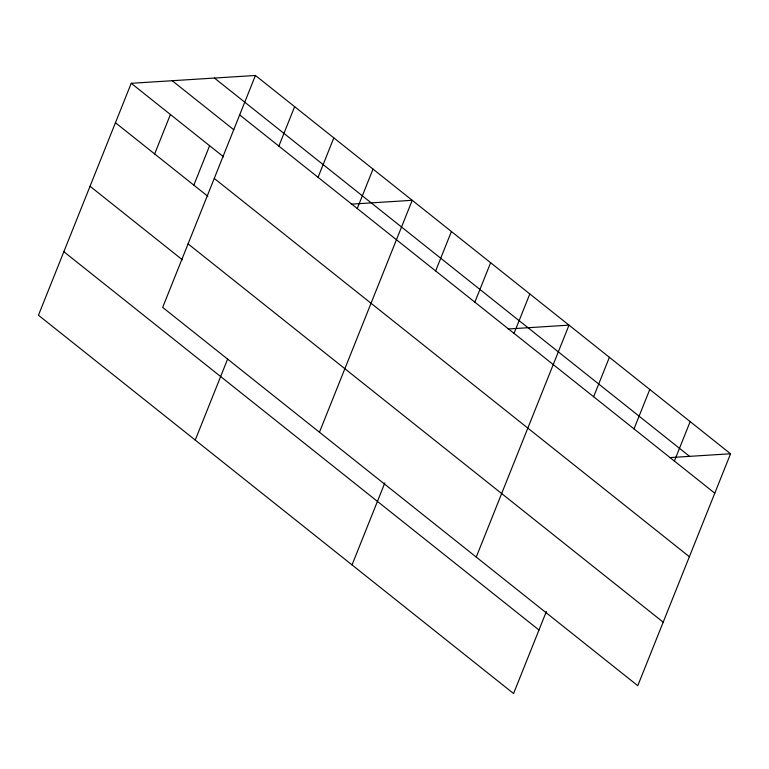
<?xml version="1.0" encoding="UTF-8"?>
<svg xmlns="http://www.w3.org/2000/svg" width="769" height="769" viewBox="0 0 769 769"><rect width="100%" height="100%" fill="white"/><g stroke="black" fill="none" stroke-linecap="round" stroke-linejoin="round"><path stroke-width="1.15" d="M255.433 75.468L162.672 307.398L637.78 685.698L730.55 453.768L255.433 75.468L131.22 83.302L38.45 315.232L513.567 693.532L546.384 611.47M154.646 153.944L170.41 114.504M193.836 185.156L209.61 145.716M278.859 146.11L294.633 106.67M195.239 440.07L227.624 359.094M318.058 177.322L333.833 137.882M357.258 208.534L373.023 169.093M319.452 432.236L412.222 200.305L351.289 204.15M435.648 270.948L451.422 231.517M352.029 564.917L384.846 482.845M474.848 302.159L490.622 262.729M514.038 333.371L529.812 293.931M476.242 557.083L569.012 325.143L508.078 328.988M593.62 396.737L609.394 357.297M634.012 428.891L649.776 389.46M674.394 461.044L690.168 421.614M669.616 457.613L730.55 453.768M214.445 78.053L689.562 456.353M239.668 114.898L714.776 493.198M172.208 80.716L233.805 129.759M131.22 83.302L223.606 156.866M214.253 178.427L689.37 556.727M115.446 122.732L207.841 196.297M188.078 243.879L663.195 622.179M90.04 186.261L182.426 259.826M63.856 251.713L538.973 630.013"/></g></svg>
